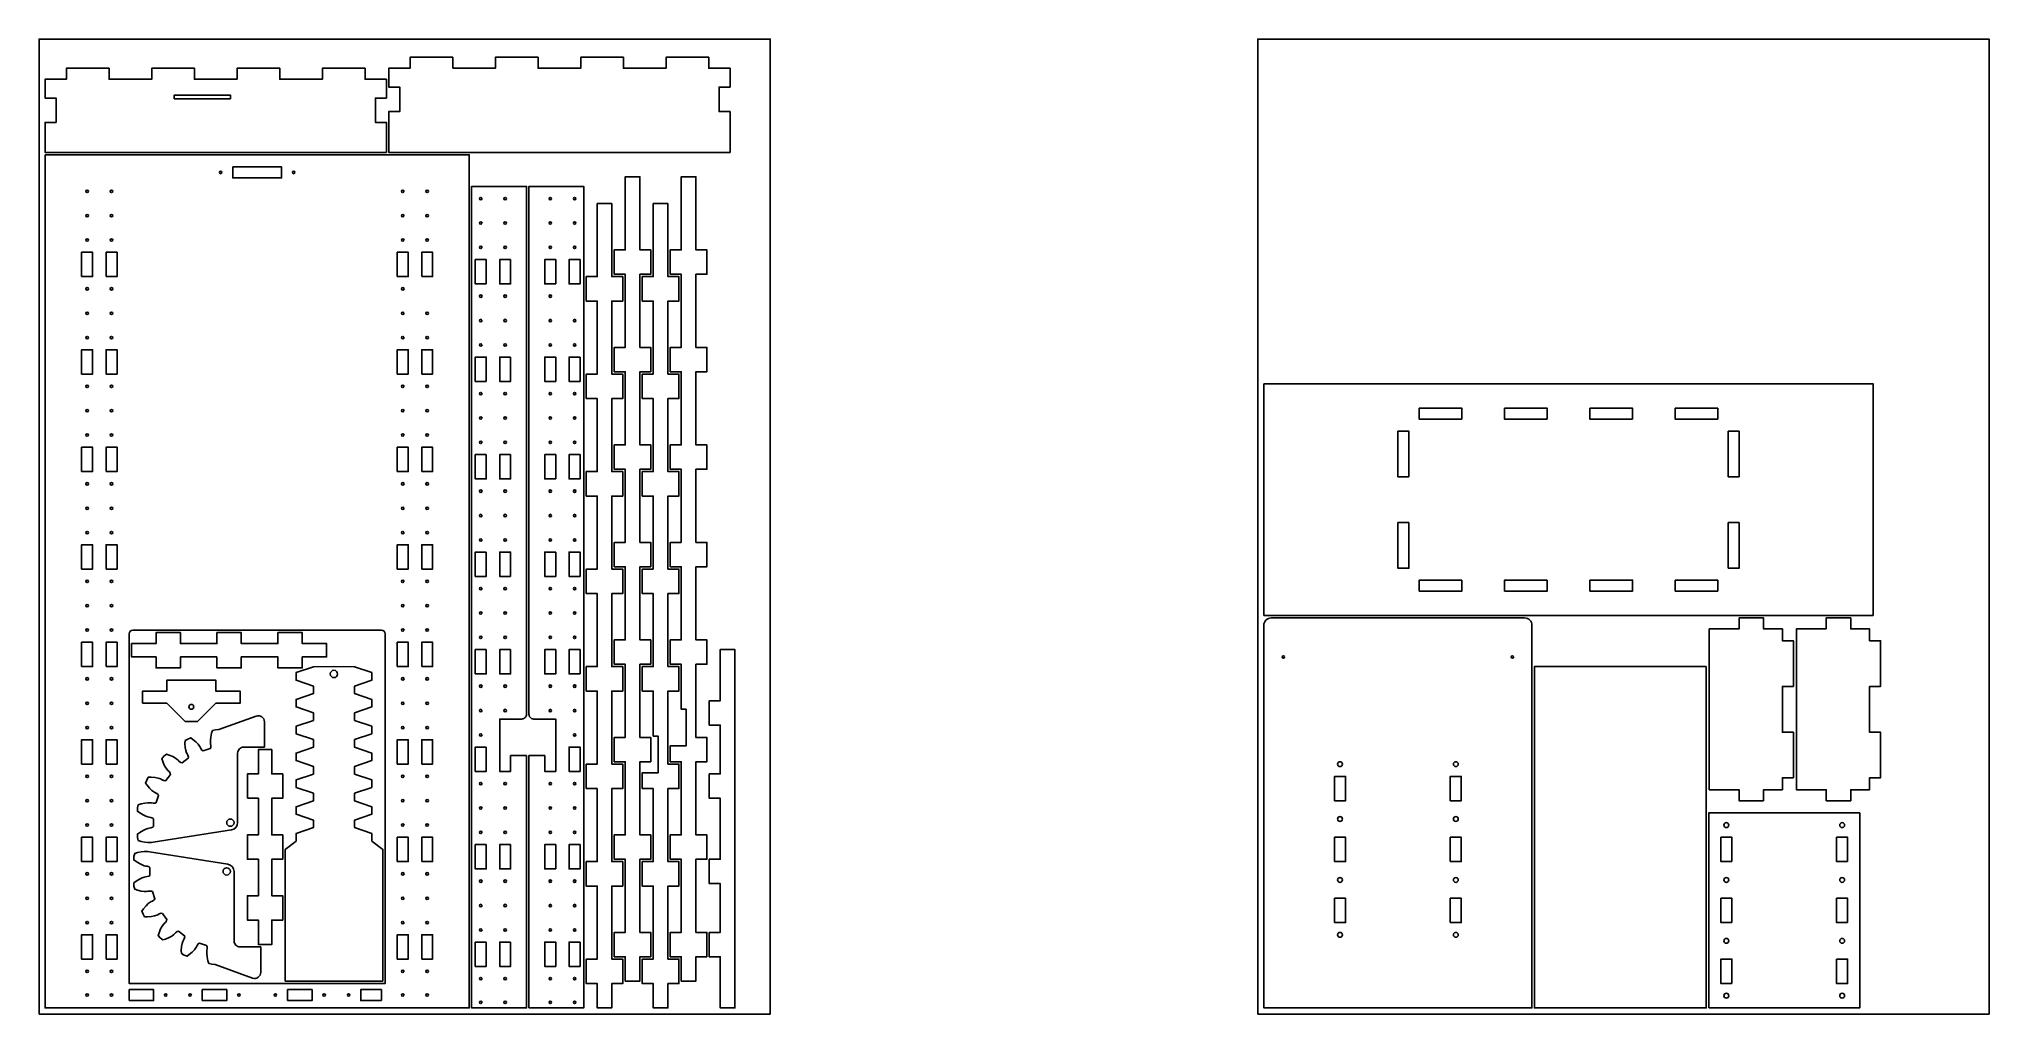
# Model space of a CAD drawing. Extents: x 0 to 1600, y 0 to 800.
import ezdxf

# ---------------------------------------------------------------- set-up
doc = ezdxf.new("R2010")
doc.units = 0
for name, color, linetype in [('CONTOUR', 3, 'CONTINUOUS'), ('EXT', 5, 'CONTINUOUS'), ('INT1', 216, 'CONTINUOUS'), ('INT2', 6, 'CONTINUOUS'), ('INT3', 211, 'CONTINUOUS')]:
    doc.layers.add(name, color=color, linetype=linetype)

msp = doc.modelspace()

# ---------------------------------------------------------------- linework, layer by layer
at = {"layer": 'CONTOUR'}
for points in [[(0, 0), (600, 0), (600, 800), (0, 800)], [(1000, 0), (1600, 0), (1600, 800), (1000, 800)]]:
    msp.add_lwpolyline(points, close=True, dxfattribs=at)
at = {"layer": 'EXT'}
for points in [[(339.5, 776), (339.5, 785), (304.5, 785), (304.5, 776), (287, 776), (287, 760.5), (296, 760.5), (296, 740.5), (287, 740.5), (287, 707), (567, 707), (567, 740.5), (558, 740.5), (558, 760.5), (567, 760.5), (567, 776), (549.5, 776), (549.5, 785), (514.5, 785), (514.5, 776), (479.5, 776), (479.5, 785), (444.5, 785), (444.5, 776), (409.5, 776), (409.5, 785), (374.5, 785), (374.5, 776)], [(162.5, 767), (162.5, 776), (197.5, 776), (197.5, 767), (232.5, 767), (232.5, 776), (267.5, 776), (267.5, 767), (285, 767), (285, 751.5), (276, 751.5), (276, 731.5), (285, 731.5), (285, 707), (5, 707), (5, 731.5), (14, 731.5), (14, 751.5), (5, 751.5), (5, 767), (22.5, 767), (22.5, 776), (57.5, 776), (57.5, 767), (92.5, 767), (92.5, 776), (127.5, 776), (127.5, 767)], [(5, 705), (5, 5), (353, 5), (353, 705)], [(472, 147), (472, 127), (481, 127), (481, 67), (472, 67), (472, 47), (481, 47), (481, 27), (493, 27), (493, 47), (502, 47), (502, 67), (493, 67), (493, 127), (502, 127), (502, 147), (493, 147), (493, 207), (502, 207), (502, 227), (493, 227), (493, 287), (502, 287), (502, 307), (493, 307), (493, 367), (502, 367), (502, 387), (493, 387), (493, 447), (502, 447), (502, 467), (493, 467), (493, 527), (502, 527), (502, 547), (493, 547), (493, 607), (502, 607), (502, 627), (493, 627), (493, 687), (481, 687), (481, 627), (472, 627), (472, 607), (481, 607), (481, 547), (472, 547), (472, 527), (481, 527), (481, 467), (472, 467), (472, 447), (481, 447), (481, 387), (472, 387), (472, 367), (481, 367), (481, 307), (472, 307), (472, 287), (481, 287), (481, 227), (472, 227), (472, 207), (481, 207), (481, 147)], [(527, 387), (518, 387), (518, 367), (527, 367), (527, 307), (518, 307), (518, 287), (527, 287), (527, 250), (531, 250), (531, 220), (518, 220), (518, 207), (527, 207), (527, 147), (518, 147), (518, 127), (527, 127), (527, 67), (518, 67), (518, 47), (527, 47), (527, 27), (539, 27), (539, 47), (548, 47), (548, 67), (539, 67), (539, 127), (548, 127), (548, 147), (539, 147), (539, 207), (548, 207), (548, 227), (539, 227), (539, 287), (548, 287), (548, 307), (539, 307), (539, 367), (548, 367), (548, 387), (539, 387), (539, 447), (548, 447), (548, 467), (539, 467), (539, 527), (548, 527), (548, 547), (539, 547), (539, 607), (548, 607), (548, 627), (539, 627), (539, 687), (527, 687), (527, 627), (518, 627), (518, 607), (527, 607), (527, 547), (518, 547), (518, 527), (527, 527), (527, 467), (518, 467), (518, 447), (527, 447)], [(458, 185), (458, 125), (449, 125), (449, 105), (458, 105), (458, 45), (449, 45), (449, 25), (458, 25), (458, 5), (470, 5), (470, 25), (479, 25), (479, 45), (470, 45), (470, 105), (479, 105), (479, 125), (470, 125), (470, 185), (479, 185), (479, 205), (470, 205), (470, 265), (479, 265), (479, 285), (470, 285), (470, 345), (479, 345), (479, 365), (470, 365), (470, 425), (479, 425), (479, 445), (470, 445), (470, 505), (479, 505), (479, 525), (470, 525), (470, 585), (479, 585), (479, 605), (470, 605), (470, 665), (458, 665), (458, 605), (449, 605), (449, 585), (458, 585), (458, 525), (449, 525), (449, 505), (458, 505), (458, 445), (449, 445), (449, 425), (458, 425), (458, 365), (449, 365), (449, 345), (458, 345), (458, 285), (449, 285), (449, 265), (458, 265), (458, 205), (449, 205), (449, 185)], [(504, 365), (495, 365), (495, 345), (504, 345), (504, 285), (495, 285), (495, 265), (504, 265), (504, 228), (508, 228), (508, 198), (495, 198), (495, 185), (504, 185), (504, 125), (495, 125), (495, 105), (504, 105), (504, 45), (495, 45), (495, 25), (504, 25), (504, 5), (516, 5), (516, 25), (525, 25), (525, 45), (516, 45), (516, 105), (525, 105), (525, 125), (516, 125), (516, 185), (525, 185), (525, 205), (516, 205), (516, 265), (525, 265), (525, 285), (516, 285), (516, 345), (525, 345), (525, 365), (516, 365), (516, 425), (525, 425), (525, 445), (516, 445), (516, 505), (525, 505), (525, 525), (516, 525), (516, 585), (525, 585), (525, 605), (516, 605), (516, 665), (504, 665), (504, 605), (495, 605), (495, 585), (504, 585), (504, 525), (495, 525), (495, 505), (504, 505), (504, 445), (495, 445), (495, 425), (504, 425)], [(1505, 327), (1505, 517), (1005, 517), (1005, 327)], [(1415, 175), (1395, 175), (1395, 184), (1370.5, 184), (1370.5, 316), (1395, 316), (1395, 325), (1415, 325), (1415, 316), (1430.5, 316), (1430.5, 306.2), (1439.5, 306.2), (1439.5, 268.8), (1430.5, 268.8), (1430.5, 231.2), (1439.5, 231.2), (1439.5, 193.8), (1430.5, 193.8), (1430.5, 184), (1415, 184)], [(1466.5, 316), (1442, 316), (1442, 184), (1466.5, 184), (1466.5, 175), (1486.5, 175), (1486.5, 184), (1502, 184), (1502, 193.8), (1511, 193.8), (1511, 231.2), (1502, 231.2), (1502, 268.8), (1511, 268.8), (1511, 306.2), (1502, 306.2), (1502, 316), (1486.5, 316), (1486.5, 325), (1466.5, 325)], [(550, 67), (550, 47), (559, 47), (559, 5), (571, 5), (571, 299), (559, 299), (559, 257), (550, 257), (550, 237), (559, 237), (559, 197), (550, 197), (550, 177), (559, 177), (559, 127), (550, 127), (550, 107), (559, 107), (559, 67)], [(1368, 285), (1227, 285), (1227, 5), (1368, 5)], [(1370, 5), (1370, 165), (1494, 165), (1494, 5)]]:
    msp.add_lwpolyline(points, close=True, dxfattribs=at)
for points in [[(400, 212), (387, 212), (387, 199), (378, 199), (378, 242), (396, 242, 0.414214), (400, 246), (400, 679), (355, 679), (355, 5), (400, 5)], [(402, 5), (402, 212), (415, 212), (415, 199), (424, 199), (424, 242), (406, 242, -0.414214), (402, 246), (402, 679), (447, 679), (447, 5)], [(1005, 319), (1005, 5), (1225, 5), (1225, 319, 0.414214), (1219, 325), (1011, 325, 0.414214)]]:
    msp.add_lwpolyline(points, format="xyb", close=True, dxfattribs=at)
at = {"layer": 'INT1'}
for points in [[(157, 751), (157, 754), (111, 754), (111, 751)], [(159, 695), (199, 695), (199, 686), (159, 686)], [(35, 605), (44, 605), (44, 625), (35, 625)], [(55, 605), (64, 605), (64, 625), (55, 625)], [(294, 605), (303, 605), (303, 625), (294, 625)], [(314, 605), (323, 605), (323, 625), (314, 625)], [(367, 599), (367, 619), (358, 619), (358, 599)], [(387, 619), (378, 619), (378, 599), (387, 599)], [(424, 599), (415, 599), (415, 619), (424, 619)], [(444, 619), (444, 599), (435, 599), (435, 619)], [(35, 525), (44, 525), (44, 545), (35, 545)], [(55, 525), (64, 525), (64, 545), (55, 545)], [(294, 525), (303, 525), (303, 545), (294, 545)], [(314, 525), (323, 525), (323, 545), (314, 545)], [(367, 519), (367, 539), (358, 539), (358, 519)], [(387, 539), (378, 539), (378, 519), (387, 519)], [(424, 519), (415, 519), (415, 539), (424, 539)], [(444, 539), (444, 519), (435, 519), (435, 539)], [(1167.5, 488), (1167.5, 497), (1132.5, 497), (1132.5, 488)], [(1237.5, 488), (1237.5, 497), (1202.5, 497), (1202.5, 488)], [(1307.5, 488), (1307.5, 497), (1272.5, 497), (1272.5, 488)], [(1377.5, 488), (1377.5, 497), (1342.5, 497), (1342.5, 488)], [(35, 445), (44, 445), (44, 465), (35, 465)], [(55, 445), (64, 445), (64, 465), (55, 465)], [(294, 445), (303, 445), (303, 465), (294, 465)], [(314, 445), (323, 445), (323, 465), (314, 465)], [(1124, 440.8), (1124, 478.2), (1115, 478.2), (1115, 440.8)], [(1386, 440.8), (1386, 478.2), (1395, 478.2), (1395, 440.8)], [(367, 459), (367, 439), (358, 439), (358, 459)], [(387, 459), (378, 459), (378, 439), (387, 439)], [(424, 439), (415, 439), (415, 459), (424, 459)], [(444, 459), (444, 439), (435, 439), (435, 459)], [(1124, 403.2), (1124, 365.8), (1115, 365.8), (1115, 403.2)], [(1386, 365.8), (1395, 365.8), (1395, 403.2), (1386, 403.2)], [(35, 365), (44, 365), (44, 385), (35, 385)], [(55, 365), (64, 365), (64, 385), (55, 385)], [(294, 365), (303, 365), (303, 385), (294, 385)], [(314, 365), (323, 365), (323, 385), (314, 385)], [(367, 379), (358, 379), (358, 359), (367, 359)], [(387, 359), (387, 379), (378, 379), (378, 359)], [(424, 379), (424, 359), (415, 359), (415, 379)], [(444, 359), (435, 359), (435, 379), (444, 379)], [(1167.5, 356), (1132.5, 356), (1132.5, 347), (1167.5, 347)], [(1237.5, 356), (1202.5, 356), (1202.5, 347), (1237.5, 347)], [(1272.5, 356), (1307.5, 356), (1307.5, 347), (1272.5, 347)], [(1342.5, 356), (1377.5, 356), (1377.5, 347), (1342.5, 347)], [(35, 285), (44, 285), (44, 305), (35, 305)], [(55, 285), (64, 285), (64, 305), (55, 305)], [(294, 285), (303, 285), (303, 305), (294, 305)], [(314, 285), (323, 285), (323, 305), (314, 305)], [(367, 299), (358, 299), (358, 279), (367, 279)], [(387, 299), (387, 279), (378, 279), (378, 299)], [(424, 299), (424, 279), (415, 279), (415, 299)], [(444, 279), (435, 279), (435, 299), (444, 299)], [(35, 205), (44, 205), (44, 225), (35, 225)], [(55, 205), (64, 205), (64, 225), (55, 225)], [(294, 205), (303, 205), (303, 225), (294, 225)], [(314, 205), (323, 205), (323, 225), (314, 225)], [(367, 219), (358, 219), (358, 199), (367, 199)], [(444, 199), (435, 199), (435, 219), (444, 219)], [(1063, 175), (1072, 175), (1072, 195), (1063, 195)], [(1158, 175), (1167, 175), (1167, 195), (1158, 195)], [(35, 125), (44, 125), (44, 145), (35, 145)], [(55, 125), (64, 125), (64, 145), (55, 145)], [(294, 125), (303, 125), (303, 145), (294, 145)], [(314, 125), (323, 125), (323, 145), (314, 145)], [(1063, 125), (1072, 125), (1072, 145), (1063, 145)], [(1158, 125), (1167, 125), (1167, 145), (1158, 145)], [(1389, 125), (1380, 125), (1380, 145), (1389, 145)], [(1484, 125), (1484, 145), (1475, 145), (1475, 125)], [(367, 139), (367, 119), (358, 119), (358, 139)], [(387, 139), (378, 139), (378, 119), (387, 119)], [(424, 119), (415, 119), (415, 139), (424, 139)], [(444, 139), (444, 119), (435, 119), (435, 139)], [(1063, 75), (1072, 75), (1072, 95), (1063, 95)], [(1158, 75), (1167, 75), (1167, 95), (1158, 95)], [(1389, 75), (1380, 75), (1380, 95), (1389, 95)], [(1484, 75), (1484, 95), (1475, 95), (1475, 75)], [(35, 45), (44, 45), (44, 65), (35, 65)], [(55, 45), (64, 45), (64, 65), (55, 65)], [(294, 45), (303, 45), (303, 65), (294, 65)], [(314, 45), (323, 45), (323, 65), (314, 65)], [(367, 59), (367, 39), (358, 39), (358, 59)], [(387, 59), (378, 59), (378, 39), (387, 39)], [(424, 39), (415, 39), (415, 59), (424, 59)], [(444, 59), (444, 39), (435, 39), (435, 59)], [(1389, 25), (1380, 25), (1380, 45), (1389, 45)], [(1475, 45), (1475, 25), (1484, 25), (1484, 45)], [(74, 11), (94, 11), (94, 20), (74, 20)], [(134, 11), (154, 11), (154, 20), (134, 20)], [(204, 11), (224, 11), (224, 20), (204, 20)], [(281, 11), (281, 20), (264, 20), (264, 11)]]:
    msp.add_lwpolyline(points, close=True, dxfattribs=at)
msp.add_lwpolyline([(281, 315, -0.414214), (284, 312), (284, 25), (74, 25), (74, 312, -0.414214), (77, 315)], format="xyb", close=True, dxfattribs=at)
at = {"layer": 'INT1', "linetype": 'CONTINUOUS'}
for centre, radius in [((149, 690.5), 1), ((209, 690.5), 1), ((39.5, 675), 1), ((59.5, 675), 1), ((298.5, 675), 1), ((318.5, 675), 1), ((39.5, 655), 1), ((59.5, 655), 1), ((298.5, 655), 1), ((318.5, 655), 1), ((362.5, 669), 1), ((382.5, 669), 1), ((419.5, 669), 1), ((439.5, 669), 1), ((362.5, 649), 1), ((382.5, 649), 1), ((419.5, 649), 1), ((439.5, 649), 1), ((39.5, 635), 1), ((59.5, 635), 1), ((298.5, 635), 1), ((318.5, 635), 1), ((362.5, 629), 1), ((382.5, 629), 1), ((419.5, 629), 1), ((439.5, 629), 1), ((39.5, 595), 1), ((59.5, 595), 1), ((298.5, 595), 1), ((39.5, 575), 1), ((59.5, 575), 1), ((298.5, 575), 1), ((318.5, 575), 1), ((362.5, 589), 1), ((382.5, 589), 1), ((419.5, 589), 1), ((362.5, 569), 1), ((382.5, 569), 1), ((419.5, 569), 1), ((439.5, 569), 1), ((39.5, 555), 1), ((59.5, 555), 1), ((298.5, 555), 1), ((318.5, 555), 1), ((362.5, 549), 1), ((382.5, 549), 1), ((419.5, 549), 1), ((439.5, 549), 1), ((39.5, 515), 1), ((59.5, 515), 1), ((298.5, 515), 1), ((318.5, 515), 1), ((39.5, 495), 1), ((59.5, 495), 1), ((298.5, 495), 1), ((318.5, 495), 1), ((362.5, 509), 1), ((382.5, 509), 1), ((419.5, 509), 1), ((439.5, 509), 1), ((362.5, 489), 1), ((382.5, 489), 1), ((419.5, 489), 1), ((439.5, 489), 1), ((39.5, 475), 1), ((59.5, 475), 1), ((298.5, 475), 1), ((318.5, 475), 1), ((362.5, 469), 1), ((382.5, 469), 1), ((419.5, 469), 1), ((439.5, 469), 1), ((39.5, 435), 1), ((59.5, 435), 1), ((298.5, 435), 1), ((318.5, 435), 1), ((39.5, 415), 1), ((59.5, 415), 1), ((298.5, 415), 1), ((318.5, 415), 1), ((362.5, 429), 1), ((382.5, 429), 1), ((419.5, 429), 1), ((439.5, 429), 1), ((362.5, 409), 1), ((382.5, 409), 1), ((419.5, 409), 1), ((439.5, 409), 1), ((39.5, 395), 1), ((59.5, 395), 1), ((298.5, 395), 1), ((318.5, 395), 1), ((362.5, 389), 1), ((382.5, 389), 1), ((419.5, 389), 1), ((439.5, 389), 1), ((39.5, 355), 1), ((59.5, 355), 1), ((298.5, 355), 1), ((318.5, 355), 1), ((39.5, 335), 1), ((59.5, 335), 1), ((298.5, 335), 1), ((318.5, 335), 1), ((362.5, 349), 1), ((382.5, 349), 1), ((419.5, 349), 1), ((439.5, 349), 1), ((362.5, 329), 1), ((382.5, 329), 1), ((419.5, 329), 1), ((439.5, 329), 1), ((39.5, 315), 1), ((59.5, 315), 1), ((298.5, 315), 1), ((318.5, 315), 1), ((362.5, 309), 1), ((382.5, 309), 1), ((419.5, 309), 1), ((439.5, 309), 1), ((1021, 293), 1), ((1209, 293), 1), ((39.5, 275), 1), ((59.5, 275), 1), ((298.5, 275), 1), ((318.5, 275), 1), ((39.5, 255), 1), ((318.5, 255), 1), ((362.5, 269), 1), ((382.5, 269), 1), ((419.5, 269), 1), ((439.5, 269), 1), ((59.5, 255), 1), ((298.5, 255), 1), ((362.5, 249), 1), ((382.5, 249), 1), ((419.5, 249), 1), ((439.5, 249), 1), ((39.5, 235), 1), ((59.5, 235), 1), ((298.5, 235), 1), ((318.5, 235), 1), ((362.5, 229), 1), ((439.5, 229), 1), ((39.5, 195), 1), ((59.5, 195), 1), ((298.5, 195), 1), ((318.5, 195), 1), ((1067.5, 205), 2), ((1162.5, 205), 2), ((39.5, 175), 1), ((59.5, 175), 1), ((298.5, 175), 1), ((318.5, 175), 1), ((362.5, 189), 1), ((382.5, 189), 1), ((419.5, 189), 1), ((439.5, 189), 1), ((362.5, 169), 1), ((382.5, 169), 1), ((419.5, 169), 1), ((439.5, 169), 1), ((1067.5, 160), 2), ((1162.5, 160), 2), ((39.5, 155), 1), ((59.5, 155), 1), ((298.5, 155), 1), ((318.5, 155), 1), ((362.5, 149), 1), ((382.5, 149), 1), ((419.5, 149), 1), ((439.5, 149), 1), ((1384.5, 155), 2), ((1479.5, 155), 2), ((39.5, 115), 1), ((59.5, 115), 1), ((298.5, 115), 1), ((318.5, 115), 1), ((1067.5, 110), 2), ((1162.5, 110), 2), ((1479.5, 110), 2), ((39.5, 95), 1), ((59.5, 95), 1), ((298.5, 95), 1), ((318.5, 95), 1), ((362.5, 109), 1), ((382.5, 109), 1), ((419.5, 109), 1), ((439.5, 109), 1), ((1384.5, 110), 2), ((362.5, 89), 1), ((382.5, 89), 1), ((419.5, 89), 1), ((439.5, 89), 1), ((39.5, 75), 1), ((59.5, 75), 1), ((298.5, 75), 1), ((318.5, 75), 1), ((362.5, 69), 1), ((382.5, 69), 1), ((419.5, 69), 1), ((439.5, 69), 1), ((1067.5, 65), 2), ((1162.5, 65), 2), ((1384.5, 60), 2), ((1479.5, 60), 2), ((39.5, 35), 1), ((59.5, 35), 1), ((298.5, 35), 1), ((318.5, 35), 1), ((39.5, 15.5), 1), ((59.5, 15.5), 1), ((104, 15.5), 1), ((124, 15.5), 1), ((164, 15.5), 1), ((194, 15.5), 1), ((234, 15.5), 1), ((254, 15.5), 1), ((298.5, 15.5), 1), ((318.5, 15.5), 1), ((362.5, 29), 1), ((382.5, 29), 1), ((419.5, 29), 1), ((439.5, 29), 1), ((1384.5, 15), 2), ((1479.5, 15), 2), ((362.5, 9.5), 1), ((382.5, 9.5), 1), ((419.5, 9.5), 1), ((439.5, 9.5), 1)]:
    msp.add_circle(centre, radius, dxfattribs=at)
at = {"layer": 'INT2'}
for points in [[(146, 293), (116, 293), (116, 284), (96, 284), (96, 293), (76, 293), (76, 304), (96, 304), (96, 313), (116, 313), (116, 304), (146, 304), (146, 313), (166, 313), (166, 304), (196, 304), (196, 313), (216, 313), (216, 304), (236, 304), (236, 293), (216, 293), (216, 284), (196, 284), (196, 293), (166, 293), (166, 284), (146, 284), (146, 293)], [(85, 255), (85, 265), (105, 265), (105, 274), (145, 274), (145, 265), (165, 265), (165, 255), (145, 255), (130, 240), (120, 240), (105, 255), (85, 255)], [(171, 177), (180, 177), (180, 147), (171, 147), (171, 127), (180, 127), (180, 97), (171, 97), (171, 77), (180, 77), (180, 57), (191, 57), (191, 77), (200, 77), (200, 97), (191, 97), (191, 127), (200, 127), (200, 147), (191, 147), (191, 177), (200, 177), (200, 197), (191, 197), (191, 217), (180, 217), (180, 197), (171, 197), (171, 177)]]:
    msp.add_lwpolyline(points, dxfattribs=at)
msp.add_lwpolyline([(273, 280.1), (258.9, 284.9), (242, 285), (225.1, 284.9), (211, 280.1), (211, 273.9), (225.1, 269.1), (225.1, 262.9), (211, 258.1), (211, 251.9), (225.1, 247.1), (225.1, 240.9), (211, 236.1), (211, 229.9), (225.1, 225.1), (225.1, 218.9), (211, 214.1), (211, 207.9), (225.1, 203.1), (225.1, 196.9), (211, 192.1), (211, 185.9), (225.1, 181.1), (225.1, 174.9), (211, 170.1), (211, 163.9), (225.1, 159.1), (225.1, 152.9), (211, 148.1), (211, 141.9), (202, 135), (202, 27), (282, 27), (282, 135), (273, 141.9), (273, 148.1), (258.9, 152.9), (258.9, 159.1), (273, 163.9), (273, 170.1), (258.9, 174.9), (258.9, 181.1), (273, 185.9), (273, 192.1), (258.9, 196.9), (258.9, 203.1), (273, 207.9), (273, 214.1), (258.9, 218.9), (258.9, 225.1), (273, 229.9), (273, 236.1), (258.9, 240.9), (258.9, 247.1), (273, 251.9), (273, 258.1), (258.9, 262.9), (258.9, 269.1), (273, 273.9)], close=True, dxfattribs=at)
for points in [[(92.4, 140.7), (91.3, 140.6), (89.4, 140.6), (86.9, 140.9), (83.7, 141.6), (81.5, 142.4), (80.9, 144.9), (80.7, 147.6), (82.6, 149), (85.4, 150.6), (87.7, 151.7), (89.4, 152.3), (90.5, 152.6), (91.7, 152.7), (93.3, 153.2), (94, 153.9), (94, 160.1), (93.3, 160.8), (91.7, 161.3), (90.5, 161.4), (89.4, 161.7), (87.7, 162.3), (85.4, 163.4), (82.6, 165), (80.7, 166.4), (80.9, 169.1), (81.5, 171.6), (83.7, 172.4), (86.9, 173.1), (89.4, 173.4), (91.3, 173.4), (92.4, 173.3), (93.6, 173.1), (95.2, 173.1), (96.1, 173.5), (98.1, 179.4), (97.6, 180.3), (96.2, 181.3), (95.1, 181.8), (94.2, 182.3), (92.7, 183.4), (90.8, 185.2), (88.7, 187.7), (87.4, 189.5), (88.4, 192), (89.7, 194.2), (92, 194.3), (95.3, 194), (97.8, 193.5), (99.6, 192.9), (100.6, 192.5), (101.6, 191.9), (103.2, 191.4), (104.2, 191.5), (107.9, 196.5), (107.7, 197.5), (106.7, 198.9), (105.8, 199.7), (105.1, 200.5), (104, 202), (102.8, 204.2), (101.5, 207.3), (100.8, 209.5), (102.5, 211.5), (104.5, 213.2), (106.7, 212.5), (109.8, 211.2), (112, 210), (113.5, 208.9), (114.3, 208.2), (115.1, 207.3), (116.5, 206.3), (117.5, 206.1), (122.5, 209.8), (122.6, 210.8), (122.1, 212.4), (121.5, 213.4), (121.1, 214.4), (120.5, 216.2), (120, 218.7), (119.7, 222), (119.8, 224.3), (122, 225.6), (124.5, 226.6), (126.3, 225.3), (128.8, 223.2), (130.6, 221.3), (131.7, 219.8), (132.2, 218.9), (132.7, 217.8), (133.7, 216.4), (134.6, 215.9), (140.5, 217.9), (140.9, 218.8), (140.9, 220.4), (140.7, 221.6), (140.6, 222.7), (140.6, 224.6), (140.9, 227.1), (141.6, 230.3), (142.4, 232.5), (144.9, 233.1), (147.6, 233.3), (178.3, 244.5, -0.521207), (185, 239.8), (185, 219), (168, 219, 0.414214), (163, 214), (163, 157, -0.369058), (157.9, 151.1), (93.6, 140.9)], [(165, 55), (182, 55), (182, 34.2, -0.521207), (175.3, 29.5), (144.6, 40.7), (141.9, 40.9), (139.4, 41.5), (138.6, 43.7), (137.9, 46.9), (137.6, 49.4), (137.6, 51.3), (137.7, 52.4), (137.9, 53.6), (137.9, 55.2), (137.5, 56.1), (131.6, 58.1), (130.7, 57.6), (129.7, 56.2), (129.2, 55.1), (128.7, 54.2), (127.6, 52.7), (125.8, 50.8), (123.3, 48.7), (121.5, 47.4), (119, 48.4), (116.8, 49.7), (116.7, 52), (117, 55.3), (117.5, 57.8), (118.1, 59.6), (118.5, 60.6), (119.1, 61.6), (119.6, 63.2), (119.5, 64.2), (114.5, 67.9), (113.5, 67.7), (112.1, 66.7), (111.3, 65.8), (110.5, 65.1), (109, 64), (106.8, 62.8), (103.7, 61.5), (101.5, 60.8), (99.5, 62.5), (97.8, 64.5), (98.5, 66.7), (99.8, 69.8), (101, 72), (102.1, 73.5), (102.8, 74.3), (103.7, 75.1), (104.7, 76.5), (104.9, 77.5), (101.2, 82.5), (100.2, 82.6), (98.6, 82.1), (97.6, 81.5), (96.6, 81.1), (94.8, 80.5), (92.3, 80), (89, 79.7), (86.7, 79.8), (85.4, 82), (84.4, 84.5), (85.7, 86.3), (87.8, 88.8), (89.7, 90.6), (91.2, 91.7), (92.1, 92.2), (93.2, 92.7), (94.6, 93.7), (95.1, 94.6), (93.1, 100.5), (92.2, 100.9), (90.6, 100.9), (89.4, 100.7), (88.3, 100.6), (86.4, 100.6), (83.9, 100.9), (80.7, 101.6), (78.5, 102.4), (77.9, 104.9), (77.7, 107.6), (79.6, 109), (82.4, 110.6), (84.7, 111.7), (86.4, 112.3), (87.5, 112.6), (88.7, 112.7), (90.3, 113.2), (91, 113.9), (91, 120.1), (90.3, 120.8), (88.7, 121.3), (87.5, 121.4), (86.4, 121.7), (84.7, 122.3), (82.4, 123.4), (79.6, 125), (77.7, 126.4), (77.9, 129.1), (78.5, 131.6), (80.7, 132.4), (83.9, 133.1), (86.4, 133.4), (88.3, 133.4), (89.4, 133.3), (90.6, 133.1), (154.9, 122.9, -0.369058), (160, 117), (160, 60, 0.414214)]]:
    msp.add_lwpolyline(points, format="xyb", close=True, dxfattribs=at)
at = {"layer": 'INT3', "linetype": 'CONTINUOUS'}
for centre, radius in [((242, 279), 3), ((125, 252), 2), ((157, 157), 3), ((154, 117), 3)]:
    msp.add_circle(centre, radius, dxfattribs=at)

doc.saveas('drawing.dxf')
